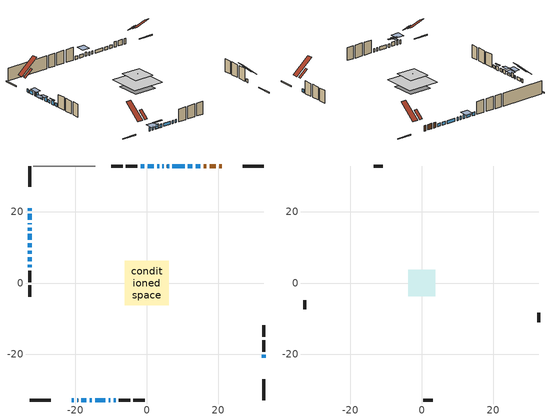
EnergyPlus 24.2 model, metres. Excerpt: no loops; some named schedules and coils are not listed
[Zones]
conditioned space
 floor outside (Floor1 construction): -0.76,-0.76 -0.76,0.76 0.76,0.76 0.76,-0.76 z0
 floor adiabatic (AdiabaticFloorConstruction): -6.2,-6.2 -6.2,6.2 6.2,6.2 6.2,-6.2 z2.44
 floor foundation (Slab1 construction): -4.43,-4.43 -4.43,4.43 4.43,4.43 4.43,-4.43 z0
 wall outside (RimJoist1 construction): 32.79,32.79 26.97,32.79 / -32.79,-32.79 -26.97,-32.79 / -32.79,32.79 -32.79,26.97 / 32.79,-32.79 32.79,-26.97 z0:0.3
 wall outside (AdiabaticWallConstruction 1): 21.01,32.79 20.25,32.79 / 19.32,32.79 17.6,32.79 / 16.67,32.79 15.92,32.79 z0:2.03
 wall outside (AdiabaticWallConstruction): 14.99,32.79 13.72,32.79 / 12.79,32.79 11.52,32.79 / 32.79,-21.01 32.79,-20.15 / 10.59,32.79 7.19,32.79 / 6.26,32.79 5.67,32.79 / 4.75,32.79 4.36,32.79 / 1.95,32.79 0.25,32.79 / -15.96,-32.79 -15.39,-32.79 / -32.79,21.01 -32.79,20.32 / -32.79,19.39 -32.79,17.69 / -32.79,16.76 -32.79,16.46 / -32.79,9.09 -32.79,8.19 / -0.68,32.79 -1.74,32.79 / -14.46,-32.79 -11.64,-32.79 / -10.71,-32.79 -10.22,-32.79 / -9.29,-32.79 -8.76,-32.79 / -32.79,5.17 -32.79,4.35 z0:1.22; 3.44,32.79 2.88,32.79 / -21.01,-32.79 -20.45,-32.79 / -19.52,-32.79 -19.27,-32.79 / -32.79,11.19 -32.79,10.02 / -32.79,7.26 -32.79,6.09 z0:1.47; -18.34,-32.79 -16.89,-32.79 z0:1.6; -32.79,15.54 -32.79,14.7 z0:1.78; -32.79,13.77 -32.79,12.12 z0:0.61
 wall outside (Wall1 construction): -2.67,32.79 -5.85,32.79 / -7.83,-32.79 -4.65,-32.79 / -32.79,3.42 -32.79,0.24 / 32.79,-19.23 32.79,-16.04 z0:4.88
 wall outside (Wall2 construction): -6.78,32.79 -10,32.79 / -3.72,-32.79 -0.5,-32.79 / -32.79,-0.69 -32.79,-3.9 / 32.79,-15.12 32.79,-11.9 z0:4.88
 wall adiabatic (Wall4 construction): -14.44,32.79 -31.86,32.79 z0:4.88
 window (WindowConstruction 23): 14.99,32.79 13.72,32.79 z0:1.22
 window (WindowConstruction 24): 12.79,32.79 11.52,32.79 z0:1.22
 window (WindowConstruction 7): 32.79,-21.01 32.79,-20.15 z0:1.22
 window (WindowConstruction 8): 10.59,32.79 7.19,32.79 z0:1.22
 window (WindowConstruction 9): 6.26,32.79 5.68,32.79 z0:1.22
 window (WindowConstruction 10): 4.75,32.79 4.37,32.79 z0:1.22
 window (WindowConstruction 11): 3.44,32.79 2.88,32.79 z0:1.47
 window (WindowConstruction 12): -21.01,-32.79 -20.45,-32.79 z0:1.47
 window (WindowConstruction 13): -19.52,-32.79 -19.27,-32.79 z0:1.47
 window (WindowConstruction): 1.95,32.79 0.25,32.79 z0:1.22
 window (WindowConstruction 14): -18.34,-32.79 -16.89,-32.79 z0:1.6
 window (WindowConstruction 15): -15.96,-32.79 -15.39,-32.79 z0:1.22
 window (WindowConstruction 16): -32.79,21.01 -32.79,20.32 z0:1.22
 window (WindowConstruction 17): -32.79,19.39 -32.79,17.69 z0:1.22
 window (WindowConstruction 18): -32.79,16.76 -32.79,16.47 z0:1.22
 window (WindowConstruction 19): -32.79,15.54 -32.79,14.7 z0:1.78
 window (WindowConstruction 20): -32.79,13.77 -32.79,12.12 z0:0.61
 window (WindowConstruction 21): -32.79,11.19 -32.79,10.02 z0:1.47
 window (WindowConstruction 22): -32.79,9.09 -32.79,8.19 z0:1.22
 window (WindowConstruction 1): -0.68,32.79 -1.74,32.79 z0:1.22
 window (WindowConstruction 2): -14.46,-32.79 -11.64,-32.79 z0:1.22
 window (WindowConstruction 3): -10.71,-32.79 -10.22,-32.79 z0:1.22
 window (WindowConstruction 4): -9.29,-32.79 -8.76,-32.79 z0:1.22
 window (WindowConstruction 5): -32.79,7.26 -32.79,6.1 z0:1.47
 window (WindowConstruction 6): -32.79,5.17 -32.79,4.35 z0:1.22
 door (Door): 21.01,32.79 20.25,32.79 z0:2.03
 door (Door 1): 19.32,32.79 17.6,32.79 z0:2.03
 door (Door 2): 16.67,32.79 15.92,32.79 z0:2.03
 ceiling adiabatic (AdiabaticFloorConstruction): 6.2,-6.2 6.2,6.2 -6.2,6.2 -6.2,-6.2 z2.44
 roof outside (Roof2 construction): -0.48,0.48 -0.48,-0.48 0.48,-0.48 0.48,0.48 z4.88
 roof outside (Roof3 construction): 21.94,32.79,4.88 21.94,29.66,7.48 22.96,29.66,7.48 22.96,32.79,4.88; -21.94,-32.79,4.88 -21.94,-29.66,7.48 -22.96,-29.66,7.48 -22.96,-32.79,4.88; -32.79,21.94,4.88 -29.66,21.94,7.48 -29.66,22.96,7.48 -32.79,22.96,4.88; 32.79,-21.94,4.88 29.66,-21.94,7.48 29.66,-22.96,7.48 32.79,-22.96,4.88
attic - vented
 floor to conditioned space (Floor2 construction Reversed): -3.78,-3.78 -3.78,3.78 3.78,3.78 3.78,-3.78 z4.88
 wall outside (Wall3 construction): -10.93,32.79 -13.52,32.79 / 0.43,-32.79 3.02,-32.79 / -32.79,-4.83 -32.79,-7.42 / 32.79,-10.97 32.79,-8.38 z0:4.88
 roof outside (Roof1 construction): 23.89,32.79,4.88 23.89,26.17,10.39 26.04,26.17,10.39 26.04,32.79,4.88; -23.89,-32.79,4.88 -23.89,-26.17,10.39 -26.04,-26.17,10.39 -26.04,-32.79,4.88; -32.79,23.89,4.88 -26.17,23.89,10.39 -26.17,26.04,10.39 -32.79,26.04,4.88; 32.79,-23.89,4.88 26.17,-23.89,10.39 26.17,-26.04,10.39 32.79,-26.04,4.88
shading: 1.66,32.79 4.66,32.79 4.66,35.84 1.66,35.84 z2.69; -19.23,-32.79 -22.23,-32.79 -22.23,-35.84 -19.23,-35.84 z2.69; -18.97,-32.79 -19.82,-32.79 -19.82,-35.84 -18.97,-35.84 z1.77; -15.67,-32.79 -19.56,-32.79 -19.56,-33.4 -15.67,-33.4 z2.82; -32.79,13.48 -32.79,16.76 -34.62,16.76 -34.62,13.48 z3; -32.79,11.51 -32.79,14.38 -34.62,14.38 -34.62,11.51 z1.22; -32.79,9.41 -32.79,11.8 -34.01,11.8 -34.01,9.41 z2.08; -32.79,5.49 -32.79,7.87 -33.09,7.87 -33.09,5.49 z2.08
[Building]
Building 1: Terrain=Suburbs
[Site:Location]
Vancouver Intl AP_BC: Latitude {deg}=49.19; Longitude {deg}=-123.18; Time Zone {hr}=-8; Elevation {m}=4; Keep Site Location Information=Yes
[Site:GroundTemperature:Shallow]
8.06451, 6.96315, 6.87495, 7.3976, 9.49575, 11.5841, 13.3946, 14.5416, 14.639, 13.7062, 11.9418, 9.91751
[Site:WaterMainsTemperature]
Calculation Method=Schedule; Temperature Schedule=mains temperature schedule
[Material] Roughness=Rough; Thermal Absorptance=0.9
Name | Thickness {m} | Conductivity {W/m-K} | Density {kg/m3} | Specific Heat {J/kg-K} | Solar Absorptance | Visible Absorptance
asphalt or fiberglass shingles | 0.00635 | 0.162714 | 1121.4 | 1465.45 | 0.4 | 0.4
ceiling loosefill ins | 0.254 | 0.0480833 | 16.02 | 1046.75 | 0.7 | 0.7
ceiling stud and cavity | 0.1397 | 0.1003 | 65.682 | 1177.47 | 0.7 | 0.7
concrete 4.0 in. | 0.1016 | 1.803125 | 2242.8 | 837.4 | 0.7 | 0.7
door material | 0.04445 | 0.188738 | 512.64 | 1214.23 | 0.7 | 0.7
door material 1 | 0.04445 | 0.0451087 | 512.64 | 1214.23 | 0.7 | 0.7
floor covering | 0.0127 | 0.0433444 | 54.468 | 1339.84 | 0.6 | 0.6
floor rigid ins; roof rigid ins | 0.051816 | 0.029427 | 32.04 | 1214.23 | 0.7 | 0.7
floor rigid ins 1; wall rigid ins | 0.512978 | 0.029427 | 32.04 | 1214.23 | 0.7 | 0.7
floor stud and cavity | 0.1397 | 0.0880357 | 92.3553 | 1139.71 | 0.7 | 0.7
floor stud and cavity 1 | 0.1397 | 1.75129 | 37.0049 | 1207.88 | 0.7 | 0.7
furniture material conditioned space 1 | 0.1524 | 0.115458 | 640.8 | 1214.23 | 0.6 | 0.6
gypsum board | 0.0127 | 0.160291 | 801 | 837.4 | 0.6 | 0.6
osb sheathing 0.5 in. | 0.0127 | 0.115458 | 512.64 | 1214.23 | 0.7 | 0.7
osb sheathing 0.5 in. 1 | 0.0127 | 0.115458 | 512.64 | 1214.23 | 0.4 | 0.4
osb sheathing 0.75 in. | 0.01905 | 0.115458 | 512.64 | 1214.23 | 0.7 | 0.7
osb sheathing 2.0 in. | 0.0508 | 0.115458 | 512.64 | 1214.23 | 0.7 | 0.7
rim joist stud and cavity | 0.0508 | 0.0281304 | 125.044 | 1163.47 | 0.6 | 0.6
roof stud and cavity | 0.2032 | 0.281506 | 78.34581 | 1123.46 | 0.7 | 0.7
roof stud and cavity 1 | 0.2032 | 0.173304 | 78.34581 | 1123.46 | 0.7 | 0.7
wall stud and cavity | 0.1397 | 0.0932297 | 139.0536 | 1170.24 | 0.7 | 0.7
wall stud and cavity 1 | 0.1397 | 0.0931203 | 139.0536 | 1170.24 | 0.7 | 0.7
wall stud and cavity 2 | 0.0889 | 6.9971 | 50.32683 | 1063.81 | 0.6 | 0.6
wall stud and cavity 3 | 0.1397 | 0.0839964 | 139.0536 | 1170.24 | 0.7 | 0.7
wall stud and cavity 4 | 0.0889 | 0.380278 | 52.3479 | 1209.89 | 0.7 | 0.7
wall stud and cavity 5 | 0.0889 | 0.391764 | 83.0341 | 1211.67 | 0.7 | 0.7
wood siding | 0.0254 | 0.102417 | 544.68 | 1172.36 | 0.4 | 0.4
wood siding 1 | 0.00254 | 0.102417 | 544.68 | 1172.36 | 0.4 | 0.4
wood siding 2; wood siding 3; wood siding 4 | 0.0254 | 0.102417 | 544.68 | 1172.36 | 0.7 | 0.7
[WindowMaterial:SimpleGlazingSystem]
Name | U-Factor {W/m2-K} | Solar Heat Gain Coefficient
WindowMaterial | 4.06658 | 0.68
WindowMaterial 1 | 3.63903 | 0.69
WindowMaterial 10 | 4.94781 | 0.58
WindowMaterial 11 | 4.01775 | 0.69
WindowMaterial 12 | 4.962572 | 0.63
WindowMaterial 13 | 4.18923 | 0.65
WindowMaterial 14 | 3.63506 | 0.69
WindowMaterial 15 | 3.86047 | 0.67
WindowMaterial 16 | 4.34424 | 0.67
WindowMaterial 17 | 2.77995 | 0.67
WindowMaterial 2 | 4.19093 | 0.68
WindowMaterial 3 | 4.26815 | 0.64
WindowMaterial 4 | 4.73488 | 0.64
WindowMaterial 5 | 4.54297 | 0.65
WindowMaterial 6 | 4.391933 | 0.66
WindowMaterial 7 | 4.709901 | 0.6
WindowMaterial 8 | 4.63836 | 0.61
WindowMaterial 9 | 3.95984 | 0.66
[Construction]
AdiabaticFloorConstruction: floor stud and cavity 1, floor rigid ins 1, osb sheathing 0.75 in., floor covering
AdiabaticWallConstruction: wood siding 3, wall rigid ins, wall stud and cavity 4, gypsum board
AdiabaticWallConstruction 1: wood siding 4, wall rigid ins, wall stud and cavity 4, gypsum board
Door; Door 2: door material
Door 1: door material 1
Floor1 construction: floor stud and cavity, floor rigid ins, osb sheathing 0.75 in., floor covering
Floor2 construction Reversed: gypsum board, ceiling stud and cavity, ceiling loosefill ins
furniture construction conditioned space 1: furniture material conditioned space 1
PartitionWallConstruction: gypsum board, wall stud and cavity 5, gypsum board
RimJoist1 construction: wood siding 2, osb sheathing 2.0 in., rim joist stud and cavity
Roof1 construction: asphalt or fiberglass shingles
Roof2 construction: asphalt or fiberglass shingles, roof rigid ins, osb sheathing 0.75 in., roof stud and cavity, gypsum board
Roof3 construction: asphalt or fiberglass shingles, roof rigid ins, osb sheathing 0.75 in., roof stud and cavity 1, gypsum board
Slab1 construction: concrete 4.0 in.
Wall1 construction: wood siding, osb sheathing 0.5 in., wall stud and cavity, gypsum board
Wall2 construction: wood siding, osb sheathing 0.5 in., wall stud and cavity 1, gypsum board
Wall3 construction: wood siding 1, wall stud and cavity 2
Wall4 construction: osb sheathing 0.5 in. 1, wall stud and cavity 3, gypsum board
WindowConstruction; WindowConstruction 17; WindowConstruction 8: WindowMaterial
WindowConstruction 1: WindowMaterial 1
WindowConstruction 10: WindowMaterial 8
WindowConstruction 11; WindowConstruction 12: WindowMaterial 9
WindowConstruction 13: WindowMaterial 10
WindowConstruction 14: WindowMaterial 11
WindowConstruction 15: WindowMaterial 12
WindowConstruction 16: WindowMaterial 13
WindowConstruction 18; WindowConstruction 9: WindowMaterial 7
WindowConstruction 19: WindowMaterial 14
WindowConstruction 2; WindowConstruction 21; WindowConstruction 5: WindowMaterial 2
WindowConstruction 20: WindowMaterial 15
WindowConstruction 22: WindowMaterial 16
WindowConstruction 23; WindowConstruction 24: WindowMaterial 17
WindowConstruction 3: WindowMaterial 3
WindowConstruction 4: WindowMaterial 4
WindowConstruction 6: WindowMaterial 5
WindowConstruction 7: WindowMaterial 6
[Zone] Multiplier=1; Part of Total Floor Area=Yes
Name | Volume {m3}
attic - vented | 45.9646
conditioned space | 438.4
[Space]
Name | Zone | Volume {m3}
attic - vented 1 | attic - vented | 45.9646
conditioned space 1 | conditioned space | 438.4
[ZoneInfiltration:EffectiveLeakageArea]
infil attic - vented 1: Zone or Space=attic - vented 1; Schedule=Always On Discrete; Effective Air Leakage Area {cm2}=2360.28; Stack Coefficient=0.000722721; Wind Coefficient=1.81637e-05
[ZoneMixing]
whole house fan mix: Zone or Space=attic - vented; Schedule=Always On Continuous; Design Flow Rate Calculation Method=Flow/Zone; Design Flow Rate {m3/s}=0; Source Zone or Space=conditioned space
[SurfaceProperty:ExposedFoundationPerimeter]
Slab1: Exposed Perimeter Calculation Method=TotalExposedPerimeter; Total Exposed Perimeter {m}=32.614
[InternalMass] Zone or ZoneList=conditioned space; Space or SpaceList=conditioned space 1
Name | Construction | Surface Area {m2}
furniture mass conditioned space 1 | furniture construction conditioned space 1 | 93.8078
partition wall mass | PartitionWallConstruction | 234.52
[Lights]
interior lighting: Zone or ZoneList or Space or SpaceList=conditioned space 1; Schedule=interior lighting schedule; Design Level Calculation Method=LightingLevel; Lighting Level {W}=343.2; Return Air Fraction=0; Fraction Radiant=0.6; Fraction Visible=0.2; Fraction Replaceable=1
[People]
occupants: Zone or ZoneList or Space or SpaceList=conditioned space 1; Number of People Schedule=occupants schedule; Number of People Calculation Method=People; Number of People=3; Fraction Radiant=0.314171; Sensible Heat Fraction=0.56303; Activity Level Schedule=occupants activity schedule; Carbon Dioxide Generation Rate {m3/s-W}=0; Enable ASHRAE 55 Comfort Warnings=No; Mean Radiant Temperature Calculation Type=EnclosureAveraged
[ElectricEquipment] Zone or ZoneList or Space or SpaceList=conditioned space 1; Design Level Calculation Method=EquipmentLevel
Name | Schedule | Design Level {W} | Fraction Latent | Fraction Radiant | Fraction Lost
clothes dryer | clothes dryer schedule | 140.772 | 0.015 | 0.081 | 0.85
clothes washer | clothes washer schedule | 32.1985 | 0.03 | 0.162 | 0.7
cooking range | cooking range schedule | 208.969 | 0.08 | 0.432 | 0.2
dishwasher | dishwasher schedule | 66.8632 | 0.3 | 0.18 | 0.4
fridge | fridge schedule | 72.9452 | 0 | 0.6 | 0
mech vent bath fan 0 | mech vent bath fan 0 schedule | 25.1 | 0 | 0 | 1
mech vent bath fan 1 | mech vent bath fan 1 schedule | 25.1 | 0 | 0 | 1
mech vent house fan | mech vent house fan schedule | 0 | 0 | 0 | 1
mech vent house fan cfis | mech vent house fan cfis schedule | 0 | 0 | 0 | 0
mech vent range fan 0 | mech vent range fan 0 schedule | 57 | 0 | 0 | 1
misc plug loads | misc plug loads schedule | 494.7 | 0.045 | 0.513 | 0.1
whole house fan | Always On Discrete | 0 | 0 | 0 | 1
[OtherEquipment] Zone or ZoneList or Space or SpaceList=conditioned space 1; Design Level Calculation Method=EquipmentLevel
Name | Fuel Type | Schedule | Design Level {W} | Fraction Latent | Fraction Radiant | Fraction Lost
clothes dryer 1 | Electricity | clothes dryer schedule | 0 | 0.015 | 0.081 | 0.85
cooking range 1 | Electricity | cooking range schedule | 0 | 0.08 | 0.432 | 0.2
general water use latent | None | general water use schedule | 59.3978 | 1 | 0 | 0
general water use sensible | None | general water use schedule | -58.539 | 0 | 0.6 | 0
mech vent house fan latent load | None | Always On Discrete | 0 | 1 | 0 | 0
mech vent house fan sensible load | None | Always On Discrete | 0 | 0 | 0 | 0
water heater energy adjustment1 | Electricity | Always On Discrete | 0.01 | 0 | 0 | 1
[ZoneInfiltration:DesignFlowRate] Zone or ZoneList or Space or SpaceList=conditioned space 1; Schedule=Always On Discrete; Design Flow Rate Calculation Method=Flow/Zone; Design Flow Rate {m3/s}=0
infil flow; natural vent flow; whole house fan flow
[ZoneControl:Thermostat]
conditioned space Thermostat: Zone or ZoneList=conditioned space; Control Type Schedule=conditioned space Thermostat Schedule; Control 1=conditioned space temperature setpoint; Temperature Difference Between Cutout And Setpoint {deltaC}=0
[ThermostatSetpoint:DualSetpoint]
conditioned space temperature setpoint: Heating Setpoint Temperature Schedule=heating setpoint; Cooling Setpoint Temperature Schedule=cooling setpoint
[AirLoopHVAC:UnitarySystem] Control Type=Load; Controlling Zone or Thermostat Location=conditioned space; Dehumidification Control Type=None; Availability Schedule=Always On Discrete; Fan Placement=BlowThrough; DX Heating Coil Sizing Ratio=1; Use DOAS DX Cooling Coil=No; Minimum Supply Air Temperature {C}=2; Latent Load Control=SensibleOnlyLoadControl; Cooling Supply Air Flow Rate Method=None; Heating Supply Air Flow Rate Method=SupplyAirFlowRate; Heating Supply Air Flow Rate {m3/s}=0.00141584; No Load Supply Air Flow Rate Method=SupplyAirFlowRate; No Load Supply Air Flow Rate {m3/s}=0; No Load Supply Air Flow Rate Control Set To Low Speed=Yes; Maximum Supply Air Temperature {C}=48.8889; Maximum Outdoor Dry-Bulb Temperature for Supplemental Heater Operation {C}=21; Ancillary On-Cycle Electric Power {W}=0; Ancillary Off-Cycle Electric Power {W}=0
Name | Supply Fan | Supply Air Fan Operating Mode Schedule | Heating Coil
unit heater unitary system | unit heater supply fan | unit heater auto fan schedule | unit heater htg coil
unit heater unitary system 1 | unit heater supply fan 1 | unit heater auto fan schedule 1 | unit heater htg coil 1
[Zone equipment]
conditioned space: electric baseboard, unit heater unitary system, unit heater unitary system 1
[Foundation:Kiva]
Foundation Kiva 1: Initial Indoor Air Temperature {C}=18; Wall Height Above Grade {m}=0.1016; Wall Depth Below Slab {m}=0.2032
[Foundation:Kiva:Settings]
Soil Conductivity {W/m-K}=0.849921; Soil Density {kg/m3}=1842.3; Soil Specific Heat {J/kg-K}=418.7; Ground Solar Absorptivity=0.9; Ground Thermal Absorptivity=0.9; Ground Surface Roughness {m}=0.03; Far-Field Width {m}=40; Deep-Ground Boundary Condition=ZeroFlux; Deep-Ground Depth {m}=40; Minimum Cell Dimension {m}=0.2; Maximum Cell Growth Coefficient=3; Simulation Timestep=Timestep
[Exterior:Lights]
exterior lighting: Schedule=exterior lighting schedule; Design Level {W}=75.6
[EnergyManagementSystem:Sensor] Output:Variable or Output:Meter Index Key=conditioned space
Name | Output:Variable or Output:Meter
conditioned_space_clg_unmet_s | Zone Cooling Setpoint Not Met Time
conditioned_space_htg_unmet_s | Zone Heating Setpoint Not Met Time
fridge_tin_s; tin_s; tin_s_1 | Zone Mean Air Temperature
tout_s | Zone Outdoor Air Drybulb Temperature
win_s | Zone Air Humidity Ratio
[Schedule:Constant]
Name | Hourly Value
Always On Continuous; mech vent house fan schedule; mech vent house fan cfis schedule; Always On Discrete | 1
occupants activity schedule | 117.228
fridge schedule; unit heater auto fan schedule; unit heater auto fan schedule 1 | 0
[Schedule:Week:Daily]
interior lighting schedule Week Rule - Jan1-Jan27: interior lighting schedule day, interior lighting schedule day, interior lighting schedule day, interior lighting schedule day, interior lighting schedule day, interior lighting schedule day, interior lighting schedule day, interior lighting schedule default day, interior lighting schedule default day, interior lighting schedule default day, interior lighting schedule default day, interior lighting schedule default day
interior lighting schedule Week Rule - Jan28-Feb3: interior lighting schedule day, interior lighting schedule day, interior lighting schedule day, interior lighting schedule day, interior lighting schedule day 1, interior lighting schedule day 1, interior lighting schedule day 1, interior lighting schedule default day, interior lighting schedule default day, interior lighting schedule default day, interior lighting schedule default day, interior lighting schedule default day
interior lighting schedule Week Rule - Feb4-Feb24: interior lighting schedule day 1, interior lighting schedule day 1, interior lighting schedule day 1, interior lighting schedule day 1, interior lighting schedule day 1, interior lighting schedule day 1, interior lighting schedule day 1, interior lighting schedule default day, interior lighting schedule default day, interior lighting schedule default day, interior lighting schedule default day, interior lighting schedule default day
interior lighting schedule Week Rule - Feb25-Mar3: interior lighting schedule day 1, interior lighting schedule day 1, interior lighting schedule day 1, interior lighting schedule day 1, interior lighting schedule day 2, interior lighting schedule day 2, interior lighting schedule day 2, interior lighting schedule default day, interior lighting schedule default day, interior lighting schedule default day, interior lighting schedule default day, interior lighting schedule default day
interior lighting schedule Week Rule - Mar4-Mar31: interior lighting schedule day 2, interior lighting schedule day 2, interior lighting schedule day 2, interior lighting schedule day 2, interior lighting schedule day 2, interior lighting schedule day 2, interior lighting schedule day 2, interior lighting schedule default day, interior lighting schedule default day, interior lighting schedule default day, interior lighting schedule default day, interior lighting schedule default day
interior lighting schedule Week Rule - Apr1-Apr28: interior lighting schedule day 3, interior lighting schedule day 3, interior lighting schedule day 3, interior lighting schedule day 3, interior lighting schedule day 3, interior lighting schedule day 3, interior lighting schedule day 3, interior lighting schedule default day, interior lighting schedule default day, interior lighting schedule default day, interior lighting schedule default day, interior lighting schedule default day
interior lighting schedule Week Rule - Apr29-May5: interior lighting schedule day 3, interior lighting schedule day 3, interior lighting schedule day 4, interior lighting schedule day 4, interior lighting schedule day 4, interior lighting schedule day 4, interior lighting schedule day 4, interior lighting schedule default day, interior lighting schedule default day, interior lighting schedule default day, interior lighting schedule default day, interior lighting schedule default day
interior lighting schedule Week Rule - May6-May26: interior lighting schedule day 4, interior lighting schedule day 4, interior lighting schedule day 4, interior lighting schedule day 4, interior lighting schedule day 4, interior lighting schedule day 4, interior lighting schedule day 4, interior lighting schedule default day, interior lighting schedule default day, interior lighting schedule default day, interior lighting schedule default day, interior lighting schedule default day
interior lighting schedule Week Rule - May27-Jun2: interior lighting schedule day 4, interior lighting schedule day 4, interior lighting schedule day 4, interior lighting schedule day 4, interior lighting schedule day 4, interior lighting schedule day 5, interior lighting schedule day 5, interior lighting schedule default day, interior lighting schedule default day, interior lighting schedule default day, interior lighting schedule default day, interior lighting schedule default day
interior lighting schedule Week Rule - Jun3-Jun30: interior lighting schedule day 5, interior lighting schedule day 5, interior lighting schedule day 5, interior lighting schedule day 5, interior lighting schedule day 5, interior lighting schedule day 5, interior lighting schedule day 5, interior lighting schedule default day, interior lighting schedule default day, interior lighting schedule default day, interior lighting schedule default day, interior lighting schedule default day
interior lighting schedule Week Rule - Jul1-Jul28: interior lighting schedule day 6, interior lighting schedule day 6, interior lighting schedule day 6, interior lighting schedule day 6, interior lighting schedule day 6, interior lighting schedule day 6, interior lighting schedule day 6, interior lighting schedule default day, interior lighting schedule default day, interior lighting schedule default day, interior lighting schedule default day, interior lighting schedule default day
interior lighting schedule Week Rule - Jul29-Aug4: interior lighting schedule day 6, interior lighting schedule day 6, interior lighting schedule day 6, interior lighting schedule day 7, interior lighting schedule day 7, interior lighting schedule day 7, interior lighting schedule day 7, interior lighting schedule default day, interior lighting schedule default day, interior lighting schedule default day, interior lighting schedule default day, interior lighting schedule default day
interior lighting schedule Week Rule - Aug5-Aug25: interior lighting schedule day 7, interior lighting schedule day 7, interior lighting schedule day 7, interior lighting schedule day 7, interior lighting schedule day 7, interior lighting schedule day 7, interior lighting schedule day 7, interior lighting schedule default day, interior lighting schedule default day, interior lighting schedule default day, interior lighting schedule default day, interior lighting schedule default day
interior lighting schedule Week Rule - Aug26-Sep1: interior lighting schedule day 7, interior lighting schedule day 7, interior lighting schedule day 7, interior lighting schedule day 7, interior lighting schedule day 7, interior lighting schedule day 7, interior lighting schedule day 8, interior lighting schedule default day, interior lighting schedule default day, interior lighting schedule default day, interior lighting schedule default day, interior lighting schedule default day
interior lighting schedule Week Rule - Sep2-Sep29: interior lighting schedule day 8, interior lighting schedule day 8, interior lighting schedule day 8, interior lighting schedule day 8, interior lighting schedule day 8, interior lighting schedule day 8, interior lighting schedule day 8, interior lighting schedule default day, interior lighting schedule default day, interior lighting schedule default day, interior lighting schedule default day, interior lighting schedule default day
interior lighting schedule Week Rule - Sep30-Oct6: interior lighting schedule day 8, interior lighting schedule day 9, interior lighting schedule day 9, interior lighting schedule day 9, interior lighting schedule day 9, interior lighting schedule day 9, interior lighting schedule day 9, interior lighting schedule default day, interior lighting schedule default day, interior lighting schedule default day, interior lighting schedule default day, interior lighting schedule default day
interior lighting schedule Week Rule - Oct7-Oct27: interior lighting schedule day 9, interior lighting schedule day 9, interior lighting schedule day 9, interior lighting schedule day 9, interior lighting schedule day 9, interior lighting schedule day 9, interior lighting schedule day 9, interior lighting schedule default day, interior lighting schedule default day, interior lighting schedule default day, interior lighting schedule default day, interior lighting schedule default day
interior lighting schedule Week Rule - Oct28-Nov3: interior lighting schedule day 9, interior lighting schedule day 9, interior lighting schedule day 9, interior lighting schedule day 9, interior lighting schedule day 10, interior lighting schedule day 10, interior lighting schedule day 10, interior lighting schedule default day, interior lighting schedule default day, interior lighting schedule default day, interior lighting schedule default day, interior lighting schedule default day
interior lighting schedule Week Rule - Nov4-Nov24: interior lighting schedule day 10, interior lighting schedule day 10, interior lighting schedule day 10, interior lighting schedule day 10, interior lighting schedule day 10, interior lighting schedule day 10, interior lighting schedule day 10, interior lighting schedule default day, interior lighting schedule default day, interior lighting schedule default day, interior lighting schedule default day, interior lighting schedule default day
interior lighting schedule Week Rule - Nov25-Dec1: interior lighting schedule day 10, interior lighting schedule day 10, interior lighting schedule day 10, interior lighting schedule day 10, interior lighting schedule day 10, interior lighting schedule day 10, interior lighting schedule day 11, interior lighting schedule default day, interior lighting schedule default day, interior lighting schedule default day, interior lighting schedule default day, interior lighting schedule default day
interior lighting schedule Week Rule - Dec2-Dec31: interior lighting schedule day 11, interior lighting schedule day 11, interior lighting schedule day 11, interior lighting schedule day 11, interior lighting schedule day 11, interior lighting schedule day 11, interior lighting schedule day 11, interior lighting schedule default day, interior lighting schedule default day, interior lighting schedule default day, interior lighting schedule default day, interior lighting schedule default day
occupants schedule Week Rule - Jan1-Dec31: occupants schedule day, occupants schedule day, occupants schedule day, occupants schedule day, occupants schedule day, occupants schedule day, occupants schedule day, occupants schedule default day, occupants schedule default day, occupants schedule default day, occupants schedule default day, occupants schedule default day
clothes dryer schedule Week Rule - Jan1-Dec31: clothes dryer schedule day, clothes dryer schedule day, clothes dryer schedule day, clothes dryer schedule day, clothes dryer schedule day, clothes dryer schedule day, clothes dryer schedule day, clothes dryer schedule default day, clothes dryer schedule default day, clothes dryer schedule default day, clothes dryer schedule default day, clothes dryer schedule default day
clothes washer schedule Week Rule - Jan1-Dec31: clothes washer schedule day, clothes washer schedule day, clothes washer schedule day, clothes washer schedule day, clothes washer schedule day, clothes washer schedule day, clothes washer schedule day, clothes washer schedule default day, clothes washer schedule default day, clothes washer schedule default day, clothes washer schedule default day, clothes washer schedule default day
cooking range schedule Week Rule - Jan1-Dec31: cooking range schedule day, cooking range schedule day, cooking range schedule day, cooking range schedule day, cooking range schedule day, cooking range schedule day, cooking range schedule day, cooking range schedule default day, cooking range schedule default day, cooking range schedule default day, cooking range schedule default day, cooking range schedule default day
dishwasher schedule Week Rule - Jan1-Dec31: dishwasher schedule day, dishwasher schedule day, dishwasher schedule day, dishwasher schedule day, dishwasher schedule day, dishwasher schedule day, dishwasher schedule day, dishwasher schedule default day, dishwasher schedule default day, dishwasher schedule default day, dishwasher schedule default day, dishwasher schedule default day
mech vent bath fan 0 schedule Week Rule - Jan1-Dec31: mech vent bath fan 0 schedule day, mech vent bath fan 0 schedule day, mech vent bath fan 0 schedule day, mech vent bath fan 0 schedule day, mech vent bath fan 0 schedule day, mech vent bath fan 0 schedule day, mech vent bath fan 0 schedule day, mech vent bath fan 0 schedule default day, mech vent bath fan 0 schedule default day, mech vent bath fan 0 schedule default day, mech vent bath fan 0 schedule default day, mech vent bath fan 0 schedule default day
mech vent bath fan 1 schedule Week Rule - Jan1-Dec31: mech vent bath fan 1 schedule day, mech vent bath fan 1 schedule day, mech vent bath fan 1 schedule day, mech vent bath fan 1 schedule day, mech vent bath fan 1 schedule day, mech vent bath fan 1 schedule day, mech vent bath fan 1 schedule day, mech vent bath fan 1 schedule default day, mech vent bath fan 1 schedule default day, mech vent bath fan 1 schedule default day, mech vent bath fan 1 schedule default day, mech vent bath fan 1 schedule default day
mech vent range fan 0 schedule Week Rule - Jan1-Dec31: mech vent range fan 0 schedule day, mech vent range fan 0 schedule day, mech vent range fan 0 schedule day, mech vent range fan 0 schedule day, mech vent range fan 0 schedule day, mech vent range fan 0 schedule day, mech vent range fan 0 schedule day, mech vent range fan 0 schedule default day, mech vent range fan 0 schedule default day, mech vent range fan 0 schedule default day, mech vent range fan 0 schedule default day, mech vent range fan 0 schedule default day
misc plug loads schedule Week Rule - Jan1-Dec31: misc plug loads schedule day, misc plug loads schedule day, misc plug loads schedule day, misc plug loads schedule day, misc plug loads schedule day, misc plug loads schedule day, misc plug loads schedule day, misc plug loads schedule default day, misc plug loads schedule default day, misc plug loads schedule default day, misc plug loads schedule default day, misc plug loads schedule default day
general water use schedule Week Rule - Jan1-Dec31: general water use schedule day, general water use schedule day, general water use schedule day, general water use schedule day, general water use schedule day, general water use schedule day, general water use schedule day, general water use schedule default day, general water use schedule default day, general water use schedule default day, general water use schedule default day, general water use schedule default day
exterior lighting schedule Week Rule - Jan1-Jan27: exterior lighting schedule day, exterior lighting schedule day, exterior lighting schedule day, exterior lighting schedule day, exterior lighting schedule day, exterior lighting schedule day, exterior lighting schedule day, exterior lighting schedule default day, exterior lighting schedule default day, exterior lighting schedule default day, exterior lighting schedule default day, exterior lighting schedule default day
exterior lighting schedule Week Rule - Jan28-Feb3: exterior lighting schedule day, exterior lighting schedule day, exterior lighting schedule day, exterior lighting schedule day, exterior lighting schedule day 1, exterior lighting schedule day 1, exterior lighting schedule day 1, exterior lighting schedule default day, exterior lighting schedule default day, exterior lighting schedule default day, exterior lighting schedule default day, exterior lighting schedule default day
exterior lighting schedule Week Rule - Feb4-Feb24: exterior lighting schedule day 1, exterior lighting schedule day 1, exterior lighting schedule day 1, exterior lighting schedule day 1, exterior lighting schedule day 1, exterior lighting schedule day 1, exterior lighting schedule day 1, exterior lighting schedule default day, exterior lighting schedule default day, exterior lighting schedule default day, exterior lighting schedule default day, exterior lighting schedule default day
[Schedule:Year]
interior lighting schedule: interior lighting schedule Week Rule - Jan1-Jan27, 1, 1, 1, 27, interior lighting schedule Week Rule - Jan28-Feb3, 1, 28, 2, 3, interior lighting schedule Week Rule - Feb4-Feb24, 2, 4, 2, 24, interior lighting schedule Week Rule - Feb25-Mar3, 2, 25, 3, 3, interior lighting schedule Week Rule - Mar4-Mar31, 3, 4, 3, 31, interior lighting schedule Week Rule - Apr1-Apr28, 4, 1, 4, 28, interior lighting schedule Week Rule - Apr29-May5, 4, 29, 5, 5, interior lighting schedule Week Rule - May6-May26, 5, 6, 5, 26, interior lighting schedule Week Rule - May27-Jun2, 5, 27, 6, 2, interior lighting schedule Week Rule - Jun3-Jun30, 6, 3, 6, 30, interior lighting schedule Week Rule - Jul1-Jul28, 7, 1, 7, 28, interior lighting schedule Week Rule - Jul29-Aug4, 7, 29, 8, 4, interior lighting schedule Week Rule - Aug5-Aug25, 8, 5, 8, 25, interior lighting schedule Week Rule - Aug26-Sep1, 8, 26, 9, 1, interior lighting schedule Week Rule - Sep2-Sep29, 9, 2, 9, 29, interior lighting schedule Week Rule - Sep30-Oct6, 9, 30, 10, 6, interior lighting schedule Week Rule - Oct7-Oct27, 10, 7, 10, 27, interior lighting schedule Week Rule - Oct28-Nov3, 10, 28, 11, 3, interior lighting schedule Week Rule - Nov4-Nov24, 11, 4, 11, 24, interior lighting schedule Week Rule - Nov25-Dec1, 11, 25, 12, 1, interior lighting schedule Week Rule - Dec2-Dec31, 12, 2, 12, 31
occupants schedule: occupants schedule Week Rule - Jan1-Dec31, 1, 1, 12, 31
clothes dryer schedule: clothes dryer schedule Week Rule - Jan1-Dec31, 1, 1, 12, 31
clothes washer schedule: clothes washer schedule Week Rule - Jan1-Dec31, 1, 1, 12, 31
cooking range schedule: cooking range schedule Week Rule - Jan1-Dec31, 1, 1, 12, 31
dishwasher schedule: dishwasher schedule Week Rule - Jan1-Dec31, 1, 1, 12, 31
mech vent bath fan 0 schedule: mech vent bath fan 0 schedule Week Rule - Jan1-Dec31, 1, 1, 12, 31
mech vent bath fan 1 schedule: mech vent bath fan 1 schedule Week Rule - Jan1-Dec31, 1, 1, 12, 31
mech vent range fan 0 schedule: mech vent range fan 0 schedule Week Rule - Jan1-Dec31, 1, 1, 12, 31
misc plug loads schedule: misc plug loads schedule Week Rule - Jan1-Dec31, 1, 1, 12, 31
general water use schedule: general water use schedule Week Rule - Jan1-Dec31, 1, 1, 12, 31
exterior lighting schedule: exterior lighting schedule Week Rule - Jan1-Jan27, 1, 1, 1, 27, exterior lighting schedule Week Rule - Jan28-Feb3, 1, 28, 2, 3, exterior lighting schedule Week Rule - Feb4-Feb24, 2, 4, 2, 24, exterior lighting schedule Week Rule - Feb25-Mar3, 2, 25, 3, 3, exterior lighting schedule Week Rule - Mar4-Mar31, 3, 4, 3, 31, exterior lighting schedule Week Rule - Apr1-Apr28, 4, 1, 4, 28, exterior lighting schedule Week Rule - Apr29-May5, 4, 29, 5, 5, exterior lighting schedule Week Rule - May6-May26, 5, 6, 5, 26, exterior lighting schedule Week Rule - May27-Jun2, 5, 27, 6, 2, exterior lighting schedule Week Rule - Jun3-Jun30, 6, 3, 6, 30, exterior lighting schedule Week Rule - Jul1-Jul28, 7, 1, 7, 28, exterior lighting schedule Week Rule - Jul29-Aug4, 7, 29, 8, 4, exterior lighting schedule Week Rule - Aug5-Aug25, 8, 5, 8, 25, exterior lighting schedule Week Rule - Aug26-Sep1, 8, 26, 9, 1, exterior lighting schedule Week Rule - Sep2-Sep29, 9, 2, 9, 29, exterior lighting schedule Week Rule - Sep30-Oct6, 9, 30, 10, 6, exterior lighting schedule Week Rule - Oct7-Oct27, 10, 7, 10, 27, exterior lighting schedule Week Rule - Oct28-Nov3, 10, 28, 11, 3, exterior lighting schedule Week Rule - Nov4-Nov24, 11, 4, 11, 24, exterior lighting schedule Week Rule - Nov25-Dec1, 11, 25, 12, 1, exterior lighting schedule Week Rule - Dec2-Dec31, 12, 2, 12, 31
[Schedule:Compact]
conditioned space Thermostat Schedule: Through: 12/31, For: AllDays, Until: 24:00, 4
mains temperature schedule: Through: 01/01, For: AllDays, Until: 24:00, 11.375, Through: 01/02, For: AllDays, Until: 24:00, 11.3367, Through: 01/03, For: AllDays, Until: 24:00, 11.2994, Through: 01/04, For: AllDays, Until: 24:00, 11.2628, Through: 01/05, For: AllDays, Until: 24:00, 11.2267, Through: 01/06, For: AllDays, Until: 24:00, 11.1917, Through: 01/07, For: AllDays, Until: 24:00, 11.1578, Through: 01/08, For: AllDays, Until: 24:00, 11.1244, Through: 01/09, For: AllDays, Until: 24:00, 11.0917, Through: 01/10, For: AllDays, Until: 24:00, 11.06, Through: 01/11, For: AllDays, Until: 24:00, 11.0289, Through: 01/12, For: AllDays, Until: 24:00, 10.9989, Through: 01/13, For: AllDays, Until: 24:00, 10.97, Through: 01/14, For: AllDays, Until: 24:00, 10.9417, Through: 01/15, For: AllDays, Until: 24:00, 10.9139, Through: 01/16, For: AllDays, Until: 24:00, 10.8878, Through: 01/17, For: AllDays, Until: 24:00, 10.8622, Through: 01/18, For: AllDays, Until: 24:00, 10.8372, Through: 01/19, For: AllDays, Until: 24:00, 10.8133, Through: 01/20, For: AllDays, Until: 24:00, 10.7906, Through: 01/21, For: AllDays, Until: 24:00, 10.7683, Through: 01/22, For: AllDays, Until: 24:00, 10.7478, Through: 01/23, For: AllDays, Until: 24:00, 10.7272, Through: 01/24, For: AllDays, Until: 24:00, 10.7083, Through: 01/25, For: AllDays, Until: 24:00, 10.69, Through: 01/26, For: AllDays, Until: 24:00, 10.6728, Through: 01/27, For: AllDays, Until: 24:00, 10.6567, Through: 01/28, For: AllDays, Until: 24:00, 10.6411, Through: 01/29, For: AllDays, Until: 24:00, 10.6267, Through: 01/30, For: AllDays, Until: 24:00, 10.6133, Through: 01/31, For: AllDays, Until: 24:00, 10.6011, Through: 02/01, For: AllDays, Until: 24:00, 10.59, Through: 02/02, For: AllDays, Until: 24:00, 10.5794, Through: 02/03, For: AllDays, Until: 24:00, 10.57, Through: 02/04, For: AllDays, Until: 24:00, 10.5617, Through: 02/05, For: AllDays, Until: 24:00, 10.5539, Through: 02/06, For: AllDays, Until: 24:00, 10.5478, Through: 02/07, For: AllDays, Until: 24:00, 10.5422, Through: 02/08, For: AllDays, Until: 24:00, 10.5378, Through: 02/09, For: AllDays, Until: 24:00, 10.5339, Through: 02/10, For: AllDays, Until: 24:00, 10.5317, Through: 02/11, For: AllDays, Until: 24:00, 10.53, Through: 02/12, For: AllDays, Until: 24:00, 10.53, Through: 02/13, For: AllDays, Until: 24:00, 10.5306, Through: 02/14, For: AllDays, Until: 24:00, 10.5317, Through: 02/15, For: AllDays, Until: 24:00, 10.5344, Through: 02/16, For: AllDays, Until: 24:00, 10.5378, Through: 02/17, For: AllDays, Until: 24:00, 10.5428, Through: 02/18, For: AllDays, Until: 24:00, 10.5483, Through: 02/19, For: AllDays, Until: 24:00, 10.5544, Through: 02/20, For: AllDays, Until: 24:00, 10.5622, Through: 02/21, For: AllDays, Until: 24:00, 10.5706, Through: 02/22, For: AllDays, Until: 24:00, 10.5806, Through: 02/23, For: AllDays, Until: 24:00, 10.5911, Through: 02/24, For: AllDays, Until: 24:00, 10.6022, Through: 02/25, For: AllDays, Until: 24:00, 10.615, Through: 02/26, For: AllDays, Until: 24:00, 10.6283, Through: 02/27, For: AllDays, Until: 24:00, 10.6428, Through: 02/28, For: AllDays, Until: 24:00, 10.6583, Through: 03/01, For: AllDays, Until: 24:00, 10.6744, Through: 03/02, For: AllDays, Until: 24:00, 10.6917, Through: 03/03, For: AllDays, Until: 24:00, 10.71, Through: 03/04, For: AllDays, Until: 24:00, 10.7294, Through: 03/05, For: AllDays, Until: 24:00, 10.7494, Through: 03/06, For: AllDays, Until: 24:00, 10.7706, Through: 03/07, For: AllDays, Until: 24:00, 10.7928, Through: 03/08, For: AllDays, Until: 24:00, 10.8161, Through: 03/09, For: AllDays, Until: 24:00, 10.84, Through: 03/10, For: AllDays, Until: 24:00, 10.8644, Through: 03/11, For: AllDays, Until: 24:00, 10.8906, Through: 03/12, For: AllDays, Until: 24:00, 10.9167, Through: 03/13, For: AllDays, Until: 24:00, 10.9444, Through: 03/14, For: AllDays, Until: 24:00, 10.9728, Through: 03/15, For: AllDays, Until: 24:00, 11.0022, Through: 03/16, For: AllDays, Until: 24:00, 11.0322, Through: 03/17, For: AllDays, Until: 24:00, 11.0633, Through: 03/18, For: AllDays, Until: 24:00, 11.095, Through: 03/19, For: AllDays, Until: 24:00, 11.1278, Through: 03/20, For: AllDays, Until: 24:00, 11.1611, Through: 03/21, For: AllDays, Until: 24:00, 11.1956, Through: 03/22, For: AllDays, Until: 24:00, 11.2306, Through: 03/23, For: AllDays, Until: 24:00, 11.2667, Through: 03/24, For: AllDays, Until: 24:00, 11.3033, Through: 03/25, For: AllDays, Until: 24:00, 11.3406, Through: 03/26, For: AllDays, Until: 24:00, 11.3789, Through: 03/27, For: AllDays, Until: 24:00, 11.4178, Through: 03/28, For: AllDays, Until: 24:00, 11.4572, Through: 03/29, For: AllDays, Until: 24:00, 11.4978, Through: 03/30, For: AllDays, Until: 24:00, 11.5389, Through: 03/31, For: AllDays, Until: 24:00, 11.5811, Through: 04/01, For: AllDays, Until: 24:00, 11.6233, Through: 04/02, For: AllDays, Until: 24:00, 11.6667, Through: 04/03, For: AllDays, Until: 24:00, 11.7106, Through: 04/04, For: AllDays, Until: 24:00, 11.755, Through: 04/05, For: AllDays, Until: 24:00, 11.8006, Through: 04/06, For: AllDays, Until: 24:00, 11.8461, Through: 04/07, For: AllDays, Until: 24:00, 11.8928, Through: 04/08, For: AllDays, Until: 24:00, 11.9394, Through: 04/09, For: AllDays, Until: 24:00, 11.9872, Through: 04/10, For: AllDays, Until: 24:00, 12.0356, Through: 04/11, For: AllDays, Until: 24:00, 12.0844, Through: 04/12, For: AllDays, Until: 24:00, 12.1333, Through: 04/13, For: AllDays, Until: 24:00, 12.1833, Through: 04/14, For: AllDays, Until: 24:00, 12.2339, Through: 04/15, For: AllDays, Until: 24:00, 12.2844, Through: 04/16, For: AllDays, Until: 24:00, 12.3361, Through: 04/17, For: AllDays, Until: 24:00, 12.3878, Through: 04/18, For: AllDays, Until: 24:00, 12.44, Through: 04/19, For: AllDays, Until: 24:00, 12.4928, Through: 04/20, For: AllDays, Until: 24:00, 12.5456, Through: 04/21, For: AllDays, Until: 24:00, 12.5994, Through: 04/22, For: AllDays, Until: 24:00, 12.6533, Through: 04/23, For: AllDays, Until: 24:00, 12.7072, Through: 04/24, For: AllDays, Until: 24:00, 12.7622, Through: 04/25, For: AllDays, Until: 24:00, 12.8172, Through: 04/26, For: AllDays, Until: 24:00, 12.8722, Through: 04/27, For: AllDays, Until: 24:00, 12.9278, Through: 04/28, For: AllDays, Until: 24:00, 12.9839, Through: 04/29, For: AllDays, Until: 24:00, 13.04, Through: 04/30, For: AllDays, Until: 24:00, 13.0961, Through: 05/01, For: AllDays, Until: 24:00, 13.1533, Through: 05/02, For: AllDays, Until: 24:00, 13.21, Through: 05/03, For: AllDays, Until: 24:00, 13.2672, Through: 05/04, For: AllDays, Until: 24:00, 13.3244, Through: 05/05, For: AllDays, Until: 24:00, 13.3817, Through: 05/06, For: AllDays, Until: 24:00, 13.4394, Through: 05/07, For: AllDays, Until: 24:00, 13.4972, Through: 05/08, For: AllDays, Until: 24:00, 13.555, Through: 05/09, For: AllDays, Until: 24:00, 13.6133, Through: 05/10, For: AllDays, Until: 24:00, 13.6711, Through: 05/11, For: AllDays, Until: 24:00, 13.7294, Through: 05/12, For: AllDays, Until: 24:00, 13.7878, Through: 05/13, For: AllDays, Until: 24:00, 13.8461, Through: 05/14, For: AllDays, Until: 24:00, 13.9044, Through: 05/15, For: AllDays, Until: 24:00, 13.9628, Through: 05/16, For: AllDays, Until: 24:00, 14.0211, Through: 05/17, For: AllDays, Until: 24:00, 14.0789, Through: 05/18, For: AllDays, Until: 24:00, 14.1372, Through: 05/19, For: AllDays, Until: 24:00, 14.1956, Through: 05/20, For: AllDays, Until: 24:00, 14.2533, Through: 05/21, For: AllDays, Until: 24:00, 14.3117, Through: 05/22, For: AllDays, Until: 24:00, 14.3694, Through: 05/23, For: AllDays, Until: 24:00, 14.4272, Through: 05/24, For: AllDays, Until: 24:00, 14.4844, Through: 05/25, For: AllDays, Until: 24:00, 14.5422, Through: 05/26, For: AllDays, Until: 24:00, 14.5994, Through: 05/27, For: AllDays, Until: 24:00, 14.6561, Through: 05/28, For: AllDays, Until: 24:00, 14.7128, Through: 05/29, For: AllDays, Until: 24:00, 14.7694, Through: 05/30, For: AllDays, Until: 24:00, 14.8261, Through: 05/31, For: AllDays, Until: 24:00, 14.8817, Through: 06/01, For: AllDays, Until: 24:00, 14.9378, Through: 06/02, For: AllDays, Until: 24:00, 14.9933, Through: 06/03, For: AllDays, Until: 24:00, 15.0483, Through: 06/04, For: AllDays, Until: 24:00, 15.1028, Through: 06/05, For: AllDays, Until: 24:00, 15.1572, Through: 06/06, For: AllDays, Until: 24:00, 15.2117, Through: 06/07, For: AllDays, Until: 24:00, 15.265, Through: 06/08, For: AllDays, Until: 24:00, 15.3183, Through: 06/09, For: AllDays, Until: 24:00, 15.3711, Through: 06/10, For: AllDays, Until: 24:00, 15.4239, Through: 06/11, For: AllDays, Until: 24:00, 15.4756, Through: 06/12, For: AllDays, Until: 24:00, 15.5272, Through: 06/13, For: AllDays, Until: 24:00, 15.5783, Through: 06/14, For: AllDays, Until: 24:00, 15.6289, Through: 06/15, For: AllDays, Until: 24:00, 15.6789, Through: 06/16, For: AllDays, Until: 24:00, 15.7283, Through: 06/17, For: AllDays, Until: 24:00, 15.7772, Through: 06/18, For: AllDays, Until: 24:00, 15.8261, Through: 06/19, For: AllDays, Until: 24:00, 15.8739, Through: 06/20, For: AllDays, Until: 24:00, 15.9211, Through: 06/21, For: AllDays, Until: 24:00, 15.9678, Through: 06/22, For: AllDays, Until: 24:00, 16.0139, Through: 06/23, For: AllDays, Until: 24:00, 16.0594, Through: 06/24, For: AllDays, Until: 24:00, 16.1044, Through: 06/25, For: AllDays, Until: 24:00, 16.1483, Through: 06/26, For: AllDays, Until: 24:00, 16.1922, Through: 06/27, For: AllDays, Until: 24:00, 16.235, Through: 06/28, For: AllDays, Until: 24:00, 16.2772, Through: 06/29, For: AllDays, Until: 24:00, 16.3183, Through: 06/30, For: AllDays, Until: 24:00, 16.3594, Through: 07/01, For: AllDays, Until: 24:00, 16.3994, Through: 07/02, For: AllDays, Until: 24:00, 16.4389, Through: 07/03, For: AllDays, Until: 24:00, 16.4772, Through: 07/04, For: AllDays, Until: 24:00, 16.515, Through: 07/05, For: AllDays, Until: 24:00, 16.5522, Through: 07/06, For: AllDays, Until: 24:00, 16.5883, Through: 07/07, For: AllDays, Until: 24:00, 16.6239, Through: 07/08, For: AllDays, Until: 24:00, 16.6583, Through: 07/09, For: AllDays, Until: 24:00, 16.6922, Through: 07/10, For: AllDays, Until: 24:00, 16.7256, Through: 07/11, For: AllDays, Until: 24:00, 16.7578, Through: 07/12, For: AllDays, Until: 24:00, 16.7889, Through: 07/13, For: AllDays, Until: 24:00, 16.8194, Through: 07/14, For: AllDays, Until: 24:00, 16.8489, Through: 07/15, For: AllDays, Until: 24:00, 16.8778, Through: 07/16, For: AllDays, Until: 24:00, 16.9056, Through: 07/17, For: AllDays, Until: 24:00, 16.9328, Through: 07/18, For: AllDays, Until: 24:00, 16.9589, Through: 07/19, For: AllDays, Until: 24:00, 16.9839, Through: 07/20, For: AllDays, Until: 24:00, 17.0083, Through: 07/21, For: AllDays, Until: 24:00, 17.0317, Through: 07/22, For: AllDays, Until: 24:00, 17.0544, Through: 07/23, For: AllDays, Until: 24:00, 17.0761, Through: 07/24, For: AllDays, Until: 24:00, 17.0967, Through: 07/25, For: AllDays, Until: 24:00, 17.1161, Through: 07/26, For: AllDays, Until: 24:00, 17.135, Through: 07/27, For: AllDays, Until: 24:00, 17.1528, Through: 07/28, For: AllDays, Until: 24:00, 17.1694, Through: 07/29, For: AllDays, Until: 24:00, 17.1856, Through: 07/30, For: AllDays, Until: 24:00, 17.2, Through: 07/31, For: AllDays, Until: 24:00, 17.2144, Through: 08/01, For: AllDays, Until: 24:00, 17.2272, Through: 08/02, For: AllDays, Until: 24:00, 17.2389, Through: 08/03, For: AllDays, Until: 24:00, 17.25, Through: 08/04, For: AllDays, Until: 24:00, 17.26, Through: 08/05, For: AllDays, Until: 24:00, 17.2689, Through: 08/06, For: AllDays, Until: 24:00, 17.2772, Through: 08/07, For: AllDays, Until: 24:00, 17.2839, Through: 08/08, For: AllDays, Until: 24:00, 17.29, Through: 08/09, For: AllDays, Until: 24:00, 17.295, Through: 08/10, For: AllDays, Until: 24:00, 17.2989, Through: 08/11, For: AllDays, Until: 24:00, 17.3022, Through: 08/12, For: AllDays, Until: 24:00, 17.3039, Through: 08/13, For: AllDays, Until: 24:00, 17.305, Through: 08/14, For: AllDays, Until: 24:00, 17.305, Through: 08/15, For: AllDays, Until: 24:00, 17.3039, Through: 08/16, For: AllDays, Until: 24:00, 17.3022, Through: 08/17, For: AllDays, Until: 24:00, 17.2989, Through: 08/18, For: AllDays, Until: 24:00, 17.295, Through: 08/19, For: AllDays, Until: 24:00, 17.29, Through: 08/20, For: AllDays, Until: 24:00, 17.2839, Through: 08/21, For: AllDays, Until: 24:00, 17.2772, Through: 08/22, For: AllDays, Until: 24:00, 17.2689, Through: 08/23, For: AllDays, Until: 24:00, 17.26, Through: 08/24, For: AllDays, Until: 24:00, 17.25, Through: 08/25, For: AllDays, Until: 24:00, 17.2394, Through: 08/26, For: AllDays, Until: 24:00, 17.2272, Through: 08/27, For: AllDays, Until: 24:00, 17.2144, Through: 08/28, For: AllDays, Until: 24:00, 17.2006, Through: 08/29, For: AllDays, Until: 24:00, 17.1856, Through: 08/30, For: AllDays, Until: 24:00, 17.1694, Through: 08/31, For: AllDays, Until: 24:00, 17.1528, Through: 09/01, For: AllDays, Until: 24:00, 17.135, Through: 09/02, For: AllDays, Until: 24:00, 17.1161, Through: 09/03, For: AllDays, Until: 24:00, 17.0967, Through: 09/04, For: AllDays, Until: 24:00, 17.0761, Through: 09/05, For: AllDays, Until: 24:00, 17.0544, Through: 09/06, For: AllDays, Until: 24:00, 17.0322, Through: 09/07, For: AllDays, Until: 24:00, 17.0089, Through: 09/08, For: AllDays, Until: 24:00, 16.9844, Through: 09/09, For: AllDays, Until: 24:00, 16.9589, Through: 09/10, For: AllDays, Until: 24:00, 16.9328, Through: 09/11, For: AllDays, Until: 24:00, 16.9061, Through: 09/12, For: AllDays, Until: 24:00, 16.8783, Through: 09/13, For: AllDays, Until: 24:00, 16.8494, Through: 09/14, For: AllDays, Until: 24:00, 16.8194, Through: 09/15, For: AllDays, Until: 24:00, 16.7894, Through: 09/16, For: AllDays, Until: 24:00, 16.7578, Through: 09/17, For: AllDays, Until: 24:00, 16.7256, Through: 09/18, For: AllDays, Until: 24:00, 16.6928, Through: 09/19, For: AllDays, Until: 24:00, 16.6589, Through: 09/20, For: AllDays, Until: 24:00, 16.6239, Through: 09/21, For: AllDays, Until: 24:00, 16.5889, Through: 09/22, For: AllDays, Until: 24:00, 16.5522, Through: 09/23, For: AllDays, Until: 24:00, 16.5156, Through: 09/24, For: AllDays, Until: 24:00, 16.4778, Through: 09/25, For: AllDays, Until: 24:00, 16.4389, Through: 09/26, For: AllDays, Until: 24:00, 16.3994, Through: 09/27, For: AllDays, Until: 24:00, 16.3594, Through: 09/28, For: AllDays, Until: 24:00, 16.3189, Through: 09/29, For: AllDays, Until: 24:00, 16.2772, Through: 09/30, For: AllDays, Until: 24:00, 16.235, Through: 10/01, For: AllDays, Until: 24:00, 16.1922, Through: 10/02, For: AllDays, Until: 24:00, 16.1489, Through: 10/03, For: AllDays, Until: 24:00, 16.1044, Through: 10/04, For: AllDays, Until: 24:00, 16.06, Through: 10/05, For: AllDays, Until: 24:00, 16.0144, Through: 10/06, For: AllDays, Until: 24:00, 15.9683, Through: 10/07, For: AllDays, Until: 24:00, 15.9217, Through: 10/08, For: AllDays, Until: 24:00, 15.8744, Through: 10/09, For: AllDays, Until: 24:00, 15.8261, Through: 10/10, For: AllDays, Until: 24:00, 15.7778, Through: 10/11, For: AllDays, Until: 24:00, 15.7289, Through: 10/12, For: AllDays, Until: 24:00, 15.6794, Through: 10/13, For: AllDays, Until: 24:00, 15.6294, Through: 10/14, For: AllDays, Until: 24:00, 15.5789, Through: 10/15, For: AllDays, Until: 24:00, 15.5278, Through: 10/16, For: AllDays, Until: 24:00, 15.4761, Through: 10/17, For: AllDays, Until: 24:00, 15.4244, Through: 10/18, For: AllDays, Until: 24:00, 15.3717, Through: 10/19, For: AllDays, Until: 24:00, 15.3189, Through: 10/20, For: AllDays, Until: 24:00, 15.2656, Through: 10/21, For: AllDays, Until: 24:00, 15.2117, Through: 10/22, For: AllDays, Until: 24:00, 15.1578, Through: 10/23, For: AllDays, Until: 24:00, 15.1033, Through: 10/24, For: AllDays, Until: 24:00, 15.0489, Through: 10/25, For: AllDays, Until: 24:00, 14.9933, Through: 10/26, For: AllDays, Until: 24:00, 14.9383, Through: 10/27, For: AllDays, Until: 24:00, 14.8822, Through: 10/28, For: AllDays, Until: 24:00, 14.8261, Through: 10/29, For: AllDays, Until: 24:00, 14.77, Through: 10/30, For: AllDays, Until: 24:00, 14.7133, Through: 10/31, For: AllDays, Until: 24:00, 14.6567, Through: 11/01, For: AllDays, Until: 24:00, 14.5994, Through: 11/02, For: AllDays, Until: 24:00, 14.5428, Through: 11/03, For: AllDays, Until: 24:00, 14.485, Through: 11/04, For: AllDays, Until: 24:00, 14.4278, Through: 11/05, For: AllDays, Until: 24:00, 14.37, Through: 11/06, For: AllDays, Until: 24:00, 14.3122, Through: 11/07, For: AllDays, Until: 24:00, 14.2539, Through: 11/08, For: AllDays, Until: 24:00, 14.1961, Through: 11/09, For: AllDays, Until: 24:00, 14.1378, Through: 11/10, For: AllDays, Until: 24:00, 14.0794, Through: 11/11, For: AllDays, Until: 24:00, 14.0217, Through: 11/12, For: AllDays, Until: 24:00, 13.9633, Through: 11/13, For: AllDays, Until: 24:00, 13.905, Through: 11/14, For: AllDays, Until: 24:00, 13.8467, Through: 11/15, For: AllDays, Until: 24:00, 13.7883, Through: 11/16, For: AllDays, Until: 24:00, 13.73, Through: 11/17, For: AllDays, Until: 24:00, 13.6717, Through: 11/18, For: AllDays, Until: 24:00, 13.6139, Through: 11/19, For: AllDays, Until: 24:00, 13.5556, Through: 11/20, For: AllDays, Until: 24:00, 13.4978, Through: 11/21, For: AllDays, Until: 24:00, 13.44, Through: 11/22, For: AllDays, Until: 24:00, 13.3822, Through: 11/23, For: AllDays, Until: 24:00, 13.325, Through: 11/24, For: AllDays, Until: 24:00, 13.2678, Through: 11/25, For: AllDays, Until: 24:00, 13.2106, Through: 11/26, For: AllDays, Until: 24:00, 13.1533, Through: 11/27, For: AllDays, Until: 24:00, 13.0967, Through: 11/28, For: AllDays, Until: 24:00, 13.0406, Through: 11/29, For: AllDays, Until: 24:00, 12.9844, Through: 11/30, For: AllDays, Until: 24:00, 12.9283, Through: 12/01, For: AllDays, Until: 24:00, 12.8728, Through: 12/02, For: AllDays, Until: 24:00, 12.8172, Through: 12/03, For: AllDays, Until: 24:00, 12.7622, Through: 12/04, For: AllDays, Until: 24:00, 12.7078, Through: 12/05, For: AllDays, Until: 24:00, 12.6533, Through: 12/06, For: AllDays, Until: 24:00, 12.5994, Through: 12/07, For: AllDays, Until: 24:00, 12.5461, Through: 12/08, For: AllDays, Until: 24:00, 12.4928, Through: 12/09, For: AllDays, Until: 24:00, 12.4406, Through: 12/10, For: AllDays, Until: 24:00, 12.3883, Through: 12/11, For: AllDays, Until: 24:00, 12.3361, Through: 12/12, For: AllDays, Until: 24:00, 12.285, Through: 12/13, For: AllDays, Until: 24:00, 12.2339, Through: 12/14, For: AllDays, Until: 24:00, 12.1839, Through: 12/15, For: AllDays, Until: 24:00, 12.1339, Through: 12/16, For: AllDays, Until: 24:00, 12.0844, Through: 12/17, For: AllDays, Until: 24:00, 12.0361, Through: 12/18, For: AllDays, Until: 24:00, 11.9878, Through: 12/19, For: AllDays, Until: 24:00, 11.94, Through: 12/20, For: AllDays, Until: 24:00, 11.8933, Through: 12/21, For: AllDays, Until: 24:00, 11.8467, Through: 12/22, For: AllDays, Until: 24:00, 11.8006, Through: 12/23, For: AllDays, Until: 24:00, 11.7556, Through: 12/24, For: AllDays, Until: 24:00, 11.7111, Through: 12/25, For: AllDays, Until: 24:00, 11.6672, Through: 12/26, For: AllDays, Until: 24:00, 11.6239, Through: 12/27, For: AllDays, Until: 24:00, 11.5811, Through: 12/28, For: AllDays, Until: 24:00, 11.5394, Through: 12/29, For: AllDays, Until: 24:00, 11.4983, Through: 12/30, For: AllDays, Until: 24:00, 11.4578, Through: 12/31, For: AllDays, Until: 24:00, 11.4183
